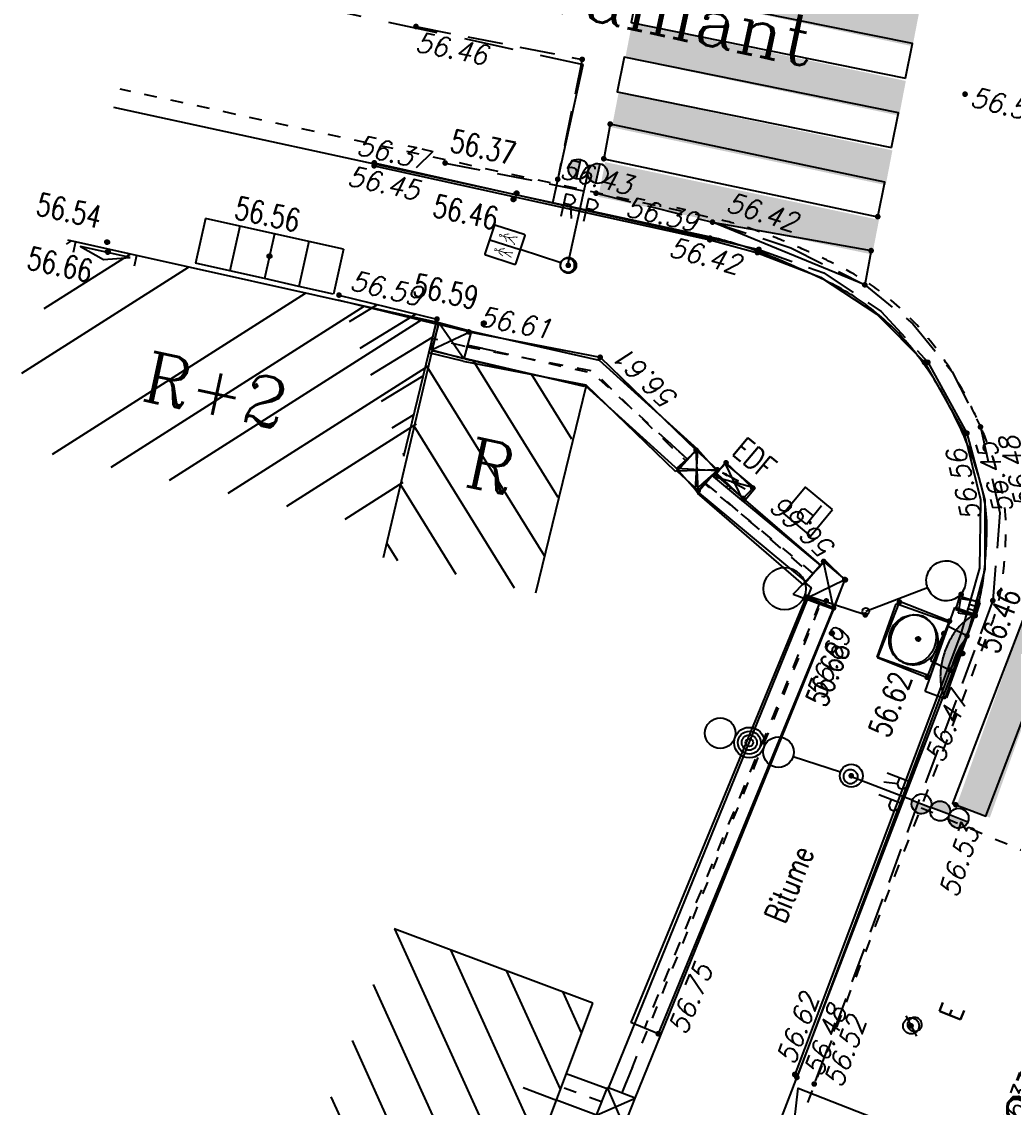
# Model space of a CAD drawing. Extents: x 661843 to 662062, y 6866352 to 6866909.
# Drawn here: x 661842.71 to 661856.74, y 6866361 to 6866376.35 of the extents above; entities that cross this region are included whole.
import ezdxf
from ezdxf.enums import TextEntityAlignment as Align

# ---------------------------------------------------------------- set-up
doc = ezdxf.new("R2010")
doc.units = 0
for name, pattern in [('CONTINU', [0]), ('DISCONTINU', [0.75, 0.5, -0.25]), ('GRILLE', [0.4, 0.2, -0.2]), ('JSI_MCT0', [1, 0.5, 0.5]), ('JSI_TCO', [1, 0.5, 0.5]), ('JSI_TCO2', [1, 0.5, 0.5]), ('JSI_TIC', [0.2, 0.08, 0.01, -0.1, 0.01]), ('JSI_TIM2', [0.6, 0.3, 0.05, -0.2, 0.05])]:
    doc.linetypes.add(name, pattern=pattern)
doc.layers.get('0').update_dxf_attribs({"linetype": 'CONTINUOUS'})
for name, color, linetype in [('ALTI', 140, 'CONTINUOUS'), ('BATI', 6, 'CONTINUOUS'), ('BORDURE', 7, 'CONTINU'), ('GENIE_CIVIL', 7, 'CONTINUOUS'), ('GEO_AEP_S', 4, 'CONTINUOUS'), ('GEO_ALTI-PIC', 7, 'CONTINUOUS'), ('GEO_ALTI-PIC_REGARDS', 5, 'CONTINUOUS'), ('GEO_ALTICOT', 7, 'CONTINUOUS'), ('GEO_BATI_DUR', 44, 'CONTINUOUS'), ('GEO_BATI_HACHURE', 44, 'CONTINUOUS'), ('GEO_BATI_S', 44, 'CONTINUOUS'), ('GEO_CHANGE_REVET', 252, 'DISCONTINU'), ('GEO_EDF_S', 1, 'CONTINUOUS'), ('GEO_EP_S', 5, 'CONTINUOUS'), ('GEO_FEUX', 7, 'CONTINUOUS'), ('GEO_LIGNE_CONT', 252, 'CONTINUOUS'), ('GEO_LIGNE_PARKING', 252, 'DISCONTINU'), ('GEO_MUR', 1, 'CONTINUOUS'), ('GEO_MUR_S', 7, 'CONTINUOUS'), ('GEO_PANNEAU', 7, 'CONTINUOUS'), ('GEO_REGARD', 7, 'CONTINUOUS'), ('GEO_TROTTOIR_BAS', 7, 'CONTINUOUS'), ('GEO_TROTTOIR_BATEAU', 7, 'DISCONTINU'), ('GEO_TROTTOIR_HAUT', 252, 'CONTINUOUS'), ('HACHURE', 7, 'CONTINUOUS'), ('LIMITE', 7, 'CONTINUOUS'), ('MARQUAGE', 7, 'CONTINUOUS'), ('MOB', 6, 'CONTINUOUS'), ('OBJASS', 22, 'CONTINUOUS'), ('OBJEAU', 4, 'CONTINUOUS'), ('OBJEDF', 240, 'CONTINUOUS'), ('OBJSLT', 200, 'CONTINUOUS'), ('OBJTELECOM', 3, 'CONTINUOUS'), ('SIGNAL', 6, 'CONTINUOUS'), ('TEXTE', 7, 'CONTINUOUS'), ('VOIRIE', 7, 'CONTINUOUS')]:
    doc.layers.add(name, color=color, linetype=linetype)
doc.styles.add('7-2', font='romanc.shx', dxfattribs={"height": 0.7})
doc.styles.add('ROMANS', font='romans.shx', dxfattribs={"width": 0.95, "oblique": 13.5, "height": 5})
doc.styles.get("Standard").update_dxf_attribs({"font": 'romans.shx'})
doc.linetypes.add('JSI_MUD', pattern='A,0.0001,[130,jsi_form.shx,S=0.5,R=0,X=0.875,Y=0],-0.75', length=0.7501)
doc.linetypes.add('JSI_MUG', pattern='A,0.0001,[130,jsi_form.shx,S=0.5,R=0,X=-0.125,Y=0],-0.75', length=0.7501)

# ---------------------------------------------------------------- blocks, each defined once
blk = doc.blocks.new('PTTOPO')
at = {"color": 0, "const_width": 0.04}
blk.add_lwpolyline([(0, 0.02, 1), (0, -0.02, 1)], format="xyb", close=True, dxfattribs=at)
at = {"color": 0}
blk.add_point((0, 0), dxfattribs=at)
at = {"layer": 'GEO_ALTICOT', "style": 'ROMANS', "oblique": 13.5, "width": 0.95}
blk.add_attdef('ALT', text='', height=0.28, dxfattribs=at).set_placement((0.1, -0.1), align=Align.TOP_LEFT)
blk = doc.blocks.new('P610')
blk.add_line((0, 0.149), (0, 0.956))
blk.add_lwpolyline([(0.28, 0.956), (-0.28, 0.956, -0.414214), (-0.3, 0.976), (-0.3, 1.536, -0.414214), (-0.28, 1.556), (0.28, 1.556, -0.414214), (0.3, 1.536), (0.3, 0.976, -0.414214)], format="xyb", close=True)
blk.add_lwpolyline([(0, 1.556), (0, 0.956)])
at = {"flags": 128}
for points, const_width in [([(-0.189, 1.292), (-0.214, 1.231)], 0.0154), ([(-0.098, 1.293), (-0.07, 1.234)], 0.0154), ([(0.194, 1.296), (0.22, 1.239)], 0.0149), ([(0.046, 1.098), (0.071, 1.083)], 0.0149), ([(0.188, 1.081), (0.212, 1.09)], 0.0149)]:
    blk.add_lwpolyline(points, dxfattribs=dict(at, const_width=const_width))
for points, const_width in [([(-0.143, 1.376), (-0.143, 1.231), (-0.19, 1.067)], 0.0154), ([(-0.143, 1.228), (-0.099, 1.063)], 0.0154), ([(0.142, 1.33), (0.117, 1.279), (0.06, 1.246)], 0.0149), ([(0.141, 1.375), (0.15, 1.238), (0.066, 1.079)], 0.0149), ([(0.15, 1.234), (0.213, 1.081)], 0.0149)]:
    blk.add_lwpolyline(points, dxfattribs=dict(const_width=const_width))
for points, const_width in [([(-0.144, 1.323, 0.434599), (-0.189, 1.292, 0.434599)], 0.0154), ([(-0.144, 1.323, -0.434599), (-0.098, 1.293, -0.434599)], 0.0154), ([(0.149, 1.324, -0.434599), (0.194, 1.296, -0.434599)], 0.0149)]:
    blk.add_lwpolyline(points, format="xyb", dxfattribs=dict(const_width=const_width))
for points, const_width in [([(-0.148, 1.414, 1), (-0.139, 1.377, 1)], 0.0154), ([(0.137, 1.411, 1), (0.145, 1.374, 1)], 0.0149)]:
    blk.add_lwpolyline(points, format="xyb", close=True, dxfattribs=dict(const_width=const_width))
blk.add_circle((0, 0), 0.149)
blk = doc.blocks.new('P361')
for p, q in [((0, 0.999), (0.999, 0)), ((0, 0), (0.999, 0.999))]:
    blk.add_line(p, q)
at = {"flags": 128}
blk.add_lwpolyline([(0.999, 0), (0.999, 0.999), (0, 0.999), (0, 0)], close=True, dxfattribs=at)
blk = doc.blocks.new('P337')
for p, q in [((0, 1), (1, 1)), ((0, 1), (0, 0)), ((1, 1), (1, 0)), ((0.133, 0.423), (0.532, 0.713)), ((0.532, 0.713), (0.41, 0.338)), ((0.41, 0.338), (0.885, 0.683)), ((0.885, 0.683), (0.743, 0.637)), ((0.885, 0.683), (0.797, 0.562)), ((0, 0), (1, 0))]:
    blk.add_line(p, q)
at = {"flags": 128}
for points in [[(0.45, 1), (0.45, 1.28)], [(0.55, 1), (0.55, 1.28)]]:
    blk.add_lwpolyline(points, dxfattribs=at)
blk = doc.blocks.new('P701', base_point=(67.75, 7.5))
blk.add_line((67.75, 7.5), (67.75, 8.699))
blk.add_circle((67.75, 9.1), 0.399)
blk = doc.blocks.new('P600', base_point=(67.75, 12))
blk.add_line((67.75, 12.216), (67.75, 13.155))
for centre, radius in [((67.75, 14.6), 0.288), ((67.75, 14.022222), 0.288), ((67.75, 14.022222), 0.216), ((67.75, 14.022222), 0.144), ((67.75, 14.022222), 0.072), ((67.75, 13.444444), 0.288), ((67.75, 12), 0.216)]:
    blk.add_circle(centre, radius)
blk = doc.blocks.new('P358', base_point=(55.25, 42))
for p, q in [((56.249, 42.999), (55.25, 42.999)), ((55.25, 42.999), (55.25, 42)), ((56.249, 42), (56.249, 42.999)), ((55.25, 42), (56.249, 42))]:
    blk.add_line(p, q)
blk.add_arc((55.75, 41), 1.077, 68.2, 111.81)
blk = doc.blocks.new('P349')
at = {"flags": 128}
blk.add_lwpolyline([(0.999, 0), (0.999, 0.999), (0, 0.999), (0, 0)], close=True, dxfattribs=at)
blk.add_circle((0.5, 0.5), 0.416)
blk = doc.blocks.new('P391', base_point=(55.25, 4.5))
for p, q in [((56.249, 5.499), (55.25, 5.499)), ((55.25, 5.499), (55.25, 4.5)), ((56.249, 4.5), (56.249, 5.499)), ((55.25, 4.5), (56.249, 4.5))]:
    blk.add_line(p, q)
blk = doc.blocks.new('P091', base_point=(30.25, 66))
blk.add_line((30.326, 66.076), (30.172, 65.922))
blk.add_circle((30.25, 66), 0.076)
blk = doc.blocks.new('$B_200')
at = {"color": 0, "linetype": 'BYBLOCK', "flags": 128}
for points in [[(0, -0.5, -0.414214), (-0.5, 0, -0.414214), (0, 0.5)], [(0, -0.5, 0.414214), (0.5, 0, 0.414214), (0, 0.5)]]:
    blk.add_lwpolyline(points, format="xyb", dxfattribs=at)
blk = doc.blocks.new('$B_100')
at = {"color": 0, "linetype": 'BYBLOCK', "flags": 128}
for points in [[(0, 0.625, -0.4142136), (-0.1875, 0.8125, -0.4142136), (0, 1)], [(0, 0.625, 0.4142136), (0.1875, 0.8125, 0.4142136), (0, 1)]]:
    blk.add_lwpolyline(points, format="xyb", dxfattribs=at)
blk.add_lwpolyline([(0, 0.625), (0, 0)], dxfattribs=at)
blk = doc.blocks.new('$B_001')
at = {"color": 0, "linetype": 'BYBLOCK', "flags": 128}
for points in [[(0, 0), (0, 1)], [(0, 1), (1, 1)], [(1, 0), (1, 1)], [(0, 0), (1, 0)]]:
    blk.add_lwpolyline(points, dxfattribs=at)
blk = doc.blocks.new('$B_123')
at = {"linetype": 'CONTINUOUS'}
for points in [[(0, 1), (0, 1.188, -0.414214), (0.094, 1.094, -0.414214)], [(0, 0.812, -0.414214), (-0.094, 0.906, -0.414214), (0, 1)], [(0, 0.625), (0, 0.812, -0.414214), (0.094, 0.719, -0.414214)]]:
    blk.add_hatch(color=0, dxfattribs=at).paths.add_polyline_path(points)
at = {"color": 0, "linetype": 'BYBLOCK', "flags": 128}
for points in [[(0, 1, -0.414214), (-0.094, 1.094, -0.414214), (0, 1.188)], [(0, 1, -0.414214), (0.094, 0.906, -0.414214), (0, 0.812)], [(0, 0.625, -0.414214), (-0.094, 0.719, -0.414214), (0, 0.812)]]:
    blk.add_lwpolyline(points, format="xyb", dxfattribs=at)
for points in [[(0, 1), (0, 1.188, -0.414214), (0.094, 1.094, -0.414214)], [(0, 0.812, -0.414214), (-0.094, 0.906, -0.414214), (0, 1)], [(0, 0.625), (0, 0.812, -0.414214), (0.094, 0.719, -0.414214)]]:
    blk.add_lwpolyline(points, format="xyb", close=True, dxfattribs=at)
for points in [[(0, 0.625), (0, 0)], [(-0.156, 0.312), (-0.156, 0.531), (-0.094, 0.531), (-0.062, 0.5), (-0.062, 0.469), (-0.094, 0.438), (-0.156, 0.438)], [(0.062, 0.312), (0.062, 0.531), (0.125, 0.531), (0.156, 0.5), (0.156, 0.469), (0.125, 0.438), (0.062, 0.438)], [(-0.094, 0.438), (-0.062, 0.312)]]:
    blk.add_lwpolyline(points, dxfattribs=at)
blk = doc.blocks.new('$B_124')
at = {"linetype": 'CONTINUOUS'}
for points in [[(-0.094, 0.812, -0.414214), (-0.187, 0.906, -0.414214), (-0.094, 1)], [(0.094, 0.812, -0.414214), (0, 0.906, -0.414214), (0.094, 1)]]:
    blk.add_hatch(color=0, dxfattribs=at).paths.add_polyline_path(points)
at = {"color": 0, "linetype": 'BYBLOCK', "flags": 128}
for points in [[(-0.094, 0.812, -0.414214), (-0.187, 0.906, -0.414214), (-0.094, 1)], [(0.094, 0.812, -0.414214), (0, 0.906, -0.414214), (0.094, 1)]]:
    blk.add_lwpolyline(points, format="xyb", close=True, dxfattribs=at)
for points in [[(-0.094, 1, -0.414214), (0, 0.906, -0.414214), (-0.094, 0.812)], [(0.094, 1, -0.414214), (0.188, 0.906, -0.414214), (0.094, 0.812)]]:
    blk.add_lwpolyline(points, format="xyb", dxfattribs=at)
for points in [[(0, 0.938), (0, 0)], [(-0.156, 0.438), (-0.156, 0.656), (-0.094, 0.656), (-0.062, 0.625), (-0.062, 0.594), (-0.094, 0.562), (-0.156, 0.562)], [(0.062, 0.438), (0.062, 0.656), (0.125, 0.656), (0.156, 0.625), (0.156, 0.594), (0.125, 0.562), (0.062, 0.562)], [(-0.094, 0.562), (-0.062, 0.438)]]:
    blk.add_lwpolyline(points, dxfattribs=at)
blk = doc.blocks.new('$B_030')
at = {"color": 0, "linetype": 'BYBLOCK', "flags": 128}
for points in [[(0, 0), (0, 1)], [(0, 1), (1, 1)], [(0, 1), (1, 0)], [(0, 0), (1, 1)], [(1, 0), (1, 1)], [(0, 0), (1, 0)]]:
    blk.add_lwpolyline(points, dxfattribs=at)
blk = doc.blocks.new('$B_021')
at = {"color": 0, "linetype": 'BYBLOCK', "flags": 128}
for points in [[(0, 0), (0, 1)], [(0, 1), (1, 1)], [(1, 0), (1, 1)], [(0, 0), (1, 0)], [(0.344, 0), (0.344, 0.5)], [(0.656, 0), (0.656, 0.5)]]:
    blk.add_lwpolyline(points, dxfattribs=at)
blk = doc.blocks.new('$B_022')
at = {"linetype": 'CONTINUOUS'}
blk.add_hatch(color=0, dxfattribs=at).paths.add_polyline_path([(0, 0, -0.003152), (0.012, 0.046, -0.003339), (0.024, 0.091, -0.003542), (0.036, 0.134, -0.003763), (0.049, 0.176, -0.004003), (0.062, 0.216, -0.004264), (0.075, 0.255, -0.004549), (0.088, 0.292, -0.00486), (0.102, 0.328, -0.005201), (0.115, 0.363, -0.005573), (0.129, 0.396, -0.005981), (0.144, 0.427, -0.006428), (0.158, 0.457, -0.006917), (0.173, 0.486, -0.007452), (0.188, 0.513, -0.008037), (0.203, 0.538, -0.008675), (0.219, 0.562, -0.009368), (0.234, 0.585, -0.010119), (0.25, 0.606, -0.010926), (0.267, 0.626, -0.011786), (0.283, 0.645, -0.012694), (0.3, 0.661, -0.013638), (0.317, 0.677, -0.0146), (0.334, 0.691, -0.015558), (0.352, 0.703, -0.016481), (0.369, 0.714, -0.017333), (0.387, 0.724, -0.018074), (0.405, 0.732, -0.018665), (0.424, 0.738, -0.038382), (0.461, 0.747, -0.038235), (0.5, 0.75, -0.038235), (0.539, 0.747, -0.038382), (0.576, 0.738, -0.018665), (0.595, 0.732, -0.018074), (0.613, 0.724, -0.017333), (0.631, 0.714, -0.016481), (0.648, 0.703, -0.015558), (0.666, 0.691, -0.0146), (0.683, 0.677, -0.013638), (0.7, 0.661, -0.012694), (0.717, 0.645, -0.011786), (0.733, 0.626, -0.010926), (0.75, 0.606, -0.010119), (0.766, 0.585, -0.009368), (0.781, 0.562, -0.008675), (0.797, 0.538, -0.008037), (0.812, 0.513, -0.007452), (0.827, 0.486, -0.006917), (0.842, 0.457, -0.006428), (0.856, 0.427, -0.005981), (0.871, 0.396, -0.005573), (0.885, 0.363, -0.005201), (0.898, 0.328, -0.00486), (0.912, 0.292, -0.004549), (0.925, 0.255, -0.004264), (0.938, 0.216, -0.004003), (0.951, 0.176, -0.003763), (0.964, 0.134, -0.003542), (0.976, 0.091, -0.003339), (0.988, 0.046, -0.003152), (1, 0)])
at = {"color": 0, "linetype": 'BYBLOCK', "flags": 128}
for points in [[(0, 0), (0, 1)], [(0, 1), (1, 1)], [(1, 0), (1, 1)]]:
    blk.add_lwpolyline(points, dxfattribs=at)
blk.add_lwpolyline([(0, 0, -0.03104), (0.102, 0.328, -0.02309), (0.158, 0.457, -0.030952), (0.219, 0.562, -0.042061), (0.283, 0.645, -0.056471), (0.352, 0.703, -0.151134), (0.5, 0.75, -0.151134), (0.648, 0.703, -0.056471), (0.717, 0.645, -0.042061), (0.781, 0.562, -0.030952), (0.842, 0.457, -0.02309), (0.898, 0.328, -0.03104), (1, 0)], format="xyb", close=True, dxfattribs=at)
blk = doc.blocks.new('$B_020')
at = {"color": 0, "linetype": 'BYBLOCK', "flags": 128}
for points in [[(0, 0), (0, 1)], [(0, 1), (1, 1)], [(1, 0), (1, 1)], [(0, 0), (1, 0)]]:
    blk.add_lwpolyline(points, dxfattribs=at)
for points in [[(0.5, 0.0625, -0.4142136), (0.0625, 0.5, -0.4142136), (0.5, 0.9375)], [(0.5, 0.0625, 0.4142136), (0.9375, 0.5, 0.4142136), (0.5, 0.9375)]]:
    blk.add_lwpolyline(points, format="xyb", dxfattribs=at)
blk = doc.blocks.new('$B_230')
blk.add_lwpolyline([(-0.498, -0.488), (0.498, -0.488), (0.498, 0.488), (-0.498, 0.488)], close=True)
at = {"color": 0, "linetype": 'BYBLOCK', "flags": 128}
for points in [[(-0.193, 0.309), (0.119, 0.315), (0.184, 0.222), (0.186, 0.066), (0.125, 0.002), (-0.187, -0.003)], [(-0.193, 0.309), (-0.181, -0.378)]]:
    blk.add_lwpolyline(points, dxfattribs=at)
blk = doc.blocks.new('$B_027')
at = {"color": 0, "linetype": 'BYBLOCK', "flags": 128}
for points in [[(-0.5, -0.5), (0.5, -0.5), (0.5, -0.188)], [(-0.5, -0.5), (-0.5, -0.188)]]:
    blk.add_lwpolyline(points, dxfattribs=at)
blk.add_lwpolyline([(-0.406, -0.406), (0.406, -0.406), (0, -0.188)], close=True, dxfattribs=at)
blk = doc.blocks.new('$B_170')
at = {"color": 0, "linetype": 'BYBLOCK', "flags": 128}
for points in [[(-0.5, 0), (-0.5, 1)], [(0.5, 0), (0.5, 1)]]:
    blk.add_lwpolyline(points, dxfattribs=at)
blk = doc.blocks.new('$B_210')
at = {"linetype": 'CONTINUOUS'}
blk.add_hatch(color=0, dxfattribs=at).paths.add_polyline_path([(0, -0.5, -1), (0, 0.5, -1)])
at = {"color": 0, "linetype": 'BYBLOCK', "flags": 128}
blk.add_lwpolyline([(0, -0.5, -1), (0, 0.5, -1)], format="xyb", close=True, dxfattribs=at)
blk = doc.blocks.new('$B_040')
at = {"color": 0, "linetype": 'BYBLOCK', "flags": 128}
for points in [[(-0.5, -0.5), (0.5, 0.5), (0.5, -0.5)], [(-0.5, -0.5), (-0.5, 0.5), (0.5, -0.5)], [(-0.5, -0.5), (-0.4375, -0.5)], [(-0.375, -0.5), (-0.3125, -0.5)], [(-0.25, -0.5), (-0.1875, -0.5)], [(-0.125, -0.5), (-0.0625, -0.5)], [(0, -0.5), (0.0625, -0.5)], [(0.125, -0.5), (0.1875, -0.5)], [(0.25, -0.5), (0.3125, -0.5)], [(0.375, -0.5), (0.4375, -0.5)]]:
    blk.add_lwpolyline(points, dxfattribs=at)
blk = doc.blocks.new('*X85')
at = {"layer": 'HACHURE', "linetype": 'CONTINUOUS', "ltscale": 2}
for p, q in [((661843.339, 6866373.207, 57.333), (661843.412, 6866373.253, 57.333)), ((661843.023, 6866372.295, 57.333), (661844.24, 6866373.068, 57.333)), ((661842.706, 6866371.383, 57.333), (661845.068, 6866372.884, 57.333)), ((661843.144, 6866370.239, 57.333), (661846.724, 6866372.515, 57.333)), ((661843.972, 6866370.054, 57.333), (661847.553, 6866372.33, 57.333)), ((661844.8, 6866369.87, 57.333), (661848.381, 6866372.146, 57.333)), ((661845.628, 6866369.685, 57.333), (661848.477, 6866371.496, 57.333)), ((661846.457, 6866369.501, 57.333), (661848.293, 6866370.668, 57.333)), ((661847.285, 6866369.316, 57.333), (661848.108, 6866369.84, 57.333))]:
    blk.add_line(p, q, dxfattribs=at)

msp = doc.modelspace()

# ---------------------------------------------------------------- hatches: boundary and pattern name
at = {"layer": 'GEO_BATI_HACHURE'}
h = msp.add_hatch(dxfattribs=at)
h.set_pattern_fill('_U', color=256, scale=0.4, angle=31.2976, style=0, pattern_type=0)
h.set_pattern_definition([(31.2976034, (0, 0), (-0.207793348257, 0.341792224049), [])])
h.paths.add_polyline_path([(661847.197, 6866372.487), (661848.584, 6866372.148), (661848.11, 6866370.205)])
at = {"layer": 'HACHURE', "linetype": 'CONTINUOUS', "ltscale": 2}
h = msp.add_hatch(dxfattribs=at)
h.set_pattern_fill('_USER', color=256, scale=0.6, angle=121.8373, style=0, pattern_type=0)
h.set_pattern_definition([(121.83728, (661958.265, 6866695.073), (-0.5097298, -0.3165052), [])])
h.paths.add_polyline_path([(661850.667, 6866371.194), (661849.984, 6866368.273), (661847.827, 6866368.777), (661848.51, 6866371.698)])
h = msp.add_hatch(dxfattribs=at)
h.set_pattern_fill('_USER', color=256, scale=0.6, angle=114.4458, style=0, pattern_type=0)
h.set_pattern_definition([(114.44576, (661958.265, 6866695.073), (-0.5462121, -0.2482989), [])])
h.paths.add_polyline_path([(661848.931, 6866357.515), (661846.122, 6866358.569), (661847.98, 6866363.524), (661850.789, 6866362.47)])
at = {"layer": 'MARQUAGE', "linetype": 'CONTINUOUS', "ltscale": 2}
for points in [[(661851.44, 6866376.823), (661851.535, 6866377.314), (661855.411, 6866376.498), (661855.316, 6866376.007)], [(661851.25, 6866375.841), (661851.345, 6866376.332), (661855.221, 6866375.516), (661855.126, 6866375.025)], [(661851.06, 6866374.859), (661851.155, 6866375.35), (661855.031, 6866374.534), (661854.936, 6866374.043)], [(661850.869, 6866373.877), (661850.965, 6866374.368), (661854.841, 6866373.552), (661854.746, 6866373.061)], [(661857.029, 6866368.304), (661857.492, 6866368.115), (661856.41, 6866365.096), (661855.946, 6866365.285)]]:
    msp.add_hatch(color=256, dxfattribs=at).paths.add_polyline_path(points)

# ---------------------------------------------------------------- linework, layer by layer
at = {"layer": 'BATI', "linetype": 'JSI_TCO2', "ltscale": 2, "elevation": 57.333, "flags": 128}
for points in [[(661848.611, 6866372.094), (661843.359, 6866373.265)], [(661847.827, 6866368.777), (661848.611, 6866372.094)], [(661850.667, 6866371.194), (661848.51, 6866371.698)], [(661849.984, 6866368.273), (661850.696, 6866371.194)], [(661850.789, 6866362.47), (661847.98, 6866363.524)], [(661848.931, 6866357.515), (661850.789, 6866362.47)]]:
    msp.add_lwpolyline(points, dxfattribs=at)
at = {"layer": 'BORDURE', "linetype": 'JSI_TCO', "ltscale": 2, "elevation": 57.333, "flags": 128}
msp.add_lwpolyline([(661851.398, 6866355.487), (661856.199, 6866367.968, 0.032651), (661856.264, 6866368.182, 0.022546), (661856.314, 6866368.447, 0.016265), (661856.349, 6866368.763, 0.012192), (661856.368, 6866369.129, 0.047307), (661856.338, 6866369.551, 0.027804), (661856.263, 6866369.888, 0.022901), (661856.144, 6866370.248, 0.018895), (661855.98, 6866370.632, 0.01569), (661855.772, 6866371.041, 0.044472), (661855.331, 6866371.703, 0.050637), (661854.807, 6866372.233, 0.058904), (661854.133, 6866372.667, 0.009471), (661853.647, 6866372.892, 0.01213), (661853.21, 6866373.073, 0.015998), (661852.822, 6866373.209, 0.021848), (661852.481, 6866373.301), (661844.011, 6866375.142)], format="xyb", dxfattribs=at)
at = {"layer": 'GENIE_CIVIL', "linetype": 'JSI_TCO', "ltscale": 2, "elevation": 57.333, "flags": 128}
msp.add_lwpolyline([(661853.624, 6866368.258), (661854.202, 6866368.042), (661854.358, 6866368.46), (661854.082, 6866368.728)], close=True, dxfattribs=at)
at = {"layer": 'GEO_BATI_DUR'}
for p, q in [((661847.197, 6866372.487, 56.59), (661848.584, 6866372.148, 56.615)), ((661847.18, 6866372.418, 56.59), (661848.567, 6866372.08, 56.59)), ((661848.584, 6866372.148, 56.59), (661848.11, 6866370.205, 56.59))]:
    msp.add_line(p, q, dxfattribs=at)
at = {"layer": 'GEO_BATI_S', "flags": 128}
for points, elevation in [([(661853.797, 6866368.416), (661854.057, 6866368.72)], 56.657), ([(661853.825, 6866368.205), (661854.355, 6866368.465)], 56.657), ([(661853.797, 6866368.416), (661853.879, 6866368.345), (661853.825, 6866368.205)], 56.657), ([(661854.198, 6866368.061), (661853.825, 6866368.205)], 56.693)]:
    msp.add_lwpolyline(points, dxfattribs=dict(at, elevation=elevation))
at = {"layer": 'GEO_BATI_S'}
for points in [[(661854.198, 6866368.061, 56.693), (661854.057, 6866368.72, 56.657)], [(661854.057, 6866368.72, 56.657), (661854.355, 6866368.465, 56.675), (661854.198, 6866368.061, 56.693)]]:
    msp.add_polyline3d(points, dxfattribs=at)
at = {"layer": 'GEO_CHANGE_REVET'}
for points in [[(661848.699, 6866374.355, 56.406), (661850.837, 6866373.928, 56.426)], [(661850.837, 6866373.928, 56.426), (661852.484, 6866373.519, 56.419), (661853.595, 6866373.155, 56.43), (661854.64, 6866372.632, 56.441)], [(661854.64, 6866372.632, 56.441), (661855.322, 6866372.081, 56.456), (661855.875, 6866371.401, 56.47), (661856.277, 6866370.622, 56.484), (661856.551, 6866369.407, 56.496), (661856.452, 6866368.166, 56.508), (661853.924, 6866361.328, 56.517)]]:
    msp.add_polyline3d(points, dxfattribs=at)
at = {"layer": 'GEO_LIGNE_CONT'}
for points in [[(661855.218, 6866375.557), (661855.317, 6866376.047), (661851.432, 6866376.831), (661851.333, 6866376.341)], [(661855.02, 6866374.576), (661855.119, 6866375.066), (661851.234, 6866375.851), (661851.135, 6866375.361)], [(661857.489, 6866368.097), (661857.021, 6866368.276), (661855.883, 6866365.294), (661856.351, 6866365.115)]]:
    msp.add_lwpolyline(points, close=True, dxfattribs=at)
msp.add_polyline3d([(661854.823, 6866373.596, 56.489), (661854.922, 6866374.086, 56.486), (661851.036, 6866374.906, 56.464), (661850.945, 6866374.416, 56.448)], close=True, dxfattribs=at)
msp.add_polyline3d([(661852.484, 6866373.519, 56.419), (661854.729, 6866373.116, 56.469), (661854.64, 6866372.632, 56.441), (661852.484, 6866373.519, 56.419)], dxfattribs=at)
at = {"layer": 'GEO_LIGNE_PARKING'}
msp.add_polyline3d([(661848.287, 6866376.286, 56.462), (661850.64, 6866375.821, 56.486), (661850.293, 6866374.125, 56.427)], dxfattribs=at)
at = {"layer": 'GEO_MUR'}
for p, q in [((661848.567, 6866372.08, 56.61), (661848.468, 6866371.671, 56.61)), ((661852.252, 6866370.293, 56.61), (661851.96, 6866369.991, 56.61)), ((661852.507, 6866369.963, 56.653), (661852.266, 6866369.683, 56.653)), ((661854.011, 6866368.667, 56.653), (661853.769, 6866368.387, 56.653)), ((661854.198, 6866368.061, 56.693), (661853.809, 6866368.221, 56.693)), ((661851.716, 6866362.039, 56.693), (661851.327, 6866362.199, 56.693))]:
    msp.add_line(p, q, dxfattribs=at)
at = {"layer": 'GEO_MUR', "flags": 128}
for points, elevation in [([(661849.033, 6866371.966), (661848.567, 6866372.08)], 56.61), ([(661848.954, 6866371.554), (661848.468, 6866371.671)], 56.61), ([(661848.954, 6866371.554), (661850.691, 6866371.218), (661851.96, 6866369.991)], 56.61), ([(661852.507, 6866369.963), (661854.011, 6866368.667)], 56.653), ([(661852.266, 6866369.683), (661853.769, 6866368.387)], 56.653), ([(661853.809, 6866368.221), (661851.327, 6866362.199)], 56.693)]:
    msp.add_lwpolyline(points, dxfattribs=dict(at, elevation=elevation))
at = {"layer": 'GEO_MUR'}
for points in [[(661849.033, 6866371.966, 56.61), (661850.894, 6866371.607, 56.612), (661852.252, 6866370.293, 56.644)], [(661854.198, 6866368.061, 56.693), (661851.716, 6866362.039, 56.746)]]:
    msp.add_polyline3d(points, dxfattribs=at)
at = {"layer": 'GEO_MUR_S', "linetype": 'GRILLE', "flags": 128}
for points, elevation in [([(661848.983, 6866371.762), (661848.517, 6866371.875)], 56.61), ([(661848.993, 6866371.76), (661850.793, 6866371.412), (661852.106, 6866370.142)], 56.61), ([(661852.387, 6866369.823), (661853.89, 6866368.527)], 56.653), ([(661854.004, 6866368.141), (661851.521, 6866362.119)], 56.693)]:
    msp.add_lwpolyline(points, dxfattribs=dict(at, elevation=elevation))
at = {"layer": 'GEO_TROTTOIR_BAS'}
for points in [[(661847.696, 6866374.358, 56.369), (661852.448, 6866373.292, 56.392), (661853.14, 6866373.133, 56.383)], [(661855.533, 6866371.536, 56.421), (661856.086, 6866370.533, 56.445), (661856.337, 6866369.588, 56.455), (661856.337, 6866368.611, 56.464), (661856.087, 6866367.666, 56.474), (661855.848, 6866367.182, 56.465), (661853.679, 6866361.421, 56.481)]]:
    msp.add_polyline3d(points, dxfattribs=at)
at = {"layer": 'GEO_TROTTOIR_BATEAU'}
msp.add_polyline3d([(661853.14, 6866373.133, 56.383), (661854.06, 6866372.8, 56.396), (661854.873, 6866372.257, 56.409), (661855.533, 6866371.536, 56.421)], dxfattribs=at)
at = {"layer": 'GEO_TROTTOIR_HAUT'}
msp.add_polyline3d([(661847.695, 6866374.315, 56.452), (661852.445, 6866373.269, 56.469), (661853.12, 6866373.087, 56.419), (661854.012, 6866372.742, 56.424), (661854.812, 6866372.217, 56.429), (661855.484, 6866371.536, 56.434), (661856.048, 6866370.537, 56.561), (661856.28, 6866369.596, 56.568), (661856.263, 6866368.626, 56.574), (661855.999, 6866367.694, 56.58), (661853.648, 6866361.462, 56.624)], dxfattribs=at)
at = {"layer": 'LIMITE', "linetype": 'JSI_MUG', "ltscale": 0.4}
msp.add_line((661851.204, 6866361.202, 114.063), (661851.356, 6866361.572, 114.06), dxfattribs=at)
at = {"layer": 'LIMITE', "linetype": 'JSI_TCO', "ltscale": 2, "elevation": 57.333, "flags": 128}
for points in [[(661852.276, 6866370.305), (661850.886, 6866371.562), (661849.07, 6866371.971)], [(661852.007, 6866370.008), (661850.696, 6866371.194), (661848.982, 6866371.581)], [(661854.016, 6866368.661), (661852.476, 6866369.938)], [(661853.802, 6866368.441), (661852.244, 6866369.73)], [(661851.019, 6866361.278), (661853.827, 6866368.183)], [(661851.389, 6866361.126), (661854.202, 6866368.042)]]:
    msp.add_lwpolyline(points, dxfattribs=at)
at = {"layer": 'LIMITE', "linetype": 'JSI_TIC', "ltscale": 2, "elevation": 57.333, "flags": 128}
for points in [[(661852.142, 6866370.156), (661850.791, 6866371.378), (661849.025, 6866371.776)], [(661853.909, 6866368.551), (661852.351, 6866369.84)], [(661851.204, 6866361.202), (661854.014, 6866368.112)], [(661850.912, 6866361.074), (661850.343, 6866361.284)]]:
    msp.add_lwpolyline(points, dxfattribs=at)
at = {"layer": 'LIMITE', "linetype": 'JSI_MUD', "ltscale": 0.4, "elevation": 57.333, "flags": 128}
msp.add_lwpolyline([(661849.416, 6866371.688), (661849.025, 6866371.776)], dxfattribs=at)
at = {"layer": 'LIMITE', "linetype": 'JSI_MUG', "ltscale": 0.4, "elevation": 57.333, "flags": 128}
msp.add_lwpolyline([(661852.142, 6866370.156), (661851.845, 6866370.425)], dxfattribs=at)
at = {"layer": 'LIMITE', "elevation": 57.333, "flags": 128}
for points in [[(661852.244, 6866369.73), (661852.547, 6866370.002)], [(661853.624, 6866368.258), (661854.082, 6866368.728)], [(661850.981, 6866361.262), (661850.413, 6866361.472)], [(661850.842, 6866360.887), (661850.274, 6866361.097)]]:
    msp.add_lwpolyline(points, dxfattribs=at)
at = {"layer": 'MARQUAGE', "linetype": 'JSI_TIM2', "ltscale": 2, "elevation": 57.333, "flags": 128}
msp.add_lwpolyline([(661844.672, 6866377.048), (661850.652, 6866375.75), (661850.652, 6866375.75)], dxfattribs=at)
at = {"layer": 'MARQUAGE', "linetype": 'JSI_MCT0', "elevation": 57.333, "flags": 128}
msp.add_lwpolyline([(661850.222, 6866373.793), (661850.652, 6866375.75)], dxfattribs=at)
at = {"layer": 'VOIRIE', "linetype": 'JSI_TIC', "ltscale": 2, "elevation": 57.333, "flags": 128}
msp.add_lwpolyline([(661851.651, 6866355.393), (661856.451, 6866367.871, 0.032281), (661856.526, 6866368.114, 0.023209), (661856.581, 6866368.408, 0.016156), (661856.618, 6866368.739, 0.012264), (661856.638, 6866369.121, 0.047522), (661856.605, 6866369.594, 0.027397), (661856.525, 6866369.953, 0.022847), (661856.399, 6866370.336, 0.019047), (661856.227, 6866370.742, 0.01595), (661856.008, 6866371.171, 0.044646), (661855.538, 6866371.875, 0.050429), (661854.979, 6866372.442, 0.058895), (661854.251, 6866372.909, 0.009628), (661853.751, 6866373.142, 0.01224), (661853.299, 6866373.328, 0.015989), (661852.895, 6866373.469, 0.021557), (661852.539, 6866373.565), (661844.1, 6866375.399)], format="xyb", dxfattribs=at)
msp.add_lwpolyline([(661855.437, 6866365.236), (661860.462, 6866363.116)], dxfattribs=at)

# ---------------------------------------------------------------- block references
at = {"layer": 'ALTI', "linetype": 'CONTINUOUS'}
for p, xscale, yscale, rotation in [((661849.667, 6866373.842, 57.333), 0.0600000000540161, 0.0600000000540161, 167.737585873483), ((661849.711, 6866373.927, 57.333), 0.0600000000540161, 0.0600000000540161, 167.737585873483), ((661843.915, 6866373.235, 57.333), 0.0600000000694727, 0.0600000000694727, 167.4383237509562), ((661843.925, 6866373.096, 57.333), 0.0600000000694727, 0.0600000000694727, 167.4383237509562), ((661846.213, 6866373.037, 57.333), 0.0600000000540161, 0.0600000000540161, 167.737585873483), ((661849.247, 6866372.089, 57.333), 0.0599999999241211, 0.0599999999241211, 167.2901337788092), ((661854.175, 6866367.704, 57.333), 0.0600000004126334, 0.0600000004126334, 67.68824989837435), ((661855.394, 6866367.623, 57.333), 0.0599999998357342, 0.0599999998357342, 68.95824144156809), ((661856.021, 6866367.417, 57.333), 0.0599999998357342, 0.0599999998357342, 68.95824144156809)]:
    msp.add_blockref('$B_210', p, dxfattribs=dict(at, xscale=xscale, yscale=yscale, rotation=rotation))
at = {"layer": 'BATI', "linetype": 'CONTINUOUS', "xscale": 2.523800000141474, "yscale": 0.5000000000742785, "rotation": 69.44411732503696}
msp.add_blockref('$B_170', (661849.831, 6866359.915, 57.333), dxfattribs=at)
at = {"layer": 'GEO_AEP_S', "xscale": 0.2005851687960213, "yscale": 0.2452506348490715, "rotation": 80.79125962744601}
msp.add_blockref('P391', (661856.204, 6866367.955, 56.478), dxfattribs=at)
at = {"layer": 'GEO_AEP_S', "xscale": 1.500000000167626, "yscale": 1.500000000167626, "zscale": 1.500000000167626, "rotation": 72.00000000322989}
msp.add_blockref('P091', (661855.295, 6866362.15, 56.582), dxfattribs=at)
at = {"layer": 'GEO_ALTI-PIC'}
ref = msp.add_blockref('PTTOPO', (661848.287, 6866376.286, 56.462), dxfattribs=at)
ref.add_attrib('ALT', '56.46', dxfattribs={"layer": 'GEO_ALTICOT', "height": 0.28, "rotation": 348.8325, "style": 'ROMANS', "oblique": 13.5, "width": 0.95}).set_placement((661848.318, 6866376.211, 56.462), align=Align.TOP_LEFT)
for p in [(661850.64, 6866375.821, 56.486), (661851.036, 6866374.906, 56.464), (661850.945, 6866374.416, 56.448), (661848.699, 6866374.355, 56.406), (661850.293, 6866374.125, 56.427), (661854.823, 6866373.596, 56.489), (661852.445, 6866373.269, 56.469), (661853.14, 6866373.133, 56.383), (661854.729, 6866373.116, 56.469), (661850.443, 6866372.908, 56.538), (661854.64, 6866372.632, 56.441), (661848.584, 6866372.148, 56.615), (661855.484, 6866371.536, 56.434), (661855.533, 6866371.536, 56.421), (661852.252, 6866370.293, 56.644), (661852.676, 6866370.115, 56.645), (661852.553, 6866370.016, 56.653), (661852.282, 6866369.722, 56.653), (661853.055, 6866369.757, 56.656), (661852.918, 6866369.611, 56.656), (661854.355, 6866368.465, 56.675), (661854.365, 6866368.459, 56.673), (661856.003, 6866368.252, 56.573), (661853.829, 6866368.215, 56.693), (661854.095, 6866368.161, 56.675), (661856.236, 6866368.153, 56.47), (661856.452, 6866368.166, 56.508), (661854.647, 6866367.963, 56.679), (661856.204, 6866367.955, 56.478), (661855.758, 6866367.699, 56.616), (661856.087, 6866367.666, 56.474), (661854.448, 6866365.688, 56.679), (661855.295, 6866362.15, 56.582)]:
    msp.add_blockref('PTTOPO', p, dxfattribs=at)
ref = msp.add_blockref('PTTOPO', (661856.059, 6866375.329, 56.53), dxfattribs=at)
ref.add_attrib('ALT', '56.53', dxfattribs={"layer": 'GEO_ALTICOT', "height": 0.28, "rotation": 345.6721, "style": 'ROMANS', "oblique": 13.5, "width": 0.95}).set_placement((661856.185, 6866375.436, 56.53), align=Align.TOP_LEFT)
ref = msp.add_blockref('PTTOPO', (661847.696, 6866374.358, 56.369), dxfattribs=at)
ref.add_attrib('ALT', '56.37', dxfattribs={"layer": 'GEO_ALTICOT', "height": 0.28, "rotation": 347.3555, "style": 'ROMANS', "oblique": 13.5, "width": 0.95}).set_placement((661847.494, 6866374.752, 56.369), align=Align.TOP_LEFT)
ref = msp.add_blockref('PTTOPO', (661847.695, 6866374.315, 56.452), dxfattribs=at)
ref.add_attrib('ALT', '56.45', dxfattribs={"layer": 'GEO_ALTICOT', "height": 0.28, "rotation": 347.5769, "style": 'ROMANS', "oblique": 13.5, "width": 0.95}).set_placement((661847.361, 6866374.318, 56.452), align=Align.TOP_LEFT)
ref = msp.add_blockref('PTTOPO', (661850.837, 6866373.928, 56.426), dxfattribs=at)
ref.add_attrib('ALT', '56.43', dxfattribs={"layer": 'GEO_ALTICOT', "height": 0.28, "rotation": 346.0391, "style": 'ROMANS', "oblique": 13.5, "width": 0.95}).set_placement((661850.378, 6866374.419, 56.426), align=Align.TOP_LEFT)
ref = msp.add_blockref('PTTOPO', (661852.448, 6866373.292, 56.392), dxfattribs=at)
ref.add_attrib('ALT', '56.39', dxfattribs={"layer": 'GEO_ALTICOT', "height": 0.28, "rotation": 347.0806, "style": 'ROMANS', "oblique": 13.5, "width": 0.95}).set_placement((661851.299, 6866373.881, 56.392), align=Align.TOP_LEFT)
ref = msp.add_blockref('PTTOPO', (661852.484, 6866373.519, 56.419), dxfattribs=at)
ref.add_attrib('ALT', '56.42', dxfattribs={"layer": 'GEO_ALTICOT', "height": 0.28, "rotation": 342.5507, "style": 'ROMANS', "oblique": 13.5, "width": 0.95}).set_placement((661852.741, 6866373.947, 56.419), align=Align.TOP_LEFT)
ref = msp.add_blockref('PTTOPO', (661853.12, 6866373.087, 56.419), dxfattribs=at)
ref.add_attrib('ALT', '56.42', dxfattribs={"layer": 'GEO_ALTICOT', "height": 0.28, "rotation": 344.9519, "style": 'ROMANS', "oblique": 13.5, "width": 0.95}).set_placement((661851.922, 6866373.312, 56.419), align=Align.TOP_LEFT)
ref = msp.add_blockref('PTTOPO', (661847.197, 6866372.487, 56.59), dxfattribs=at)
ref.add_attrib('ALT', '56.59', dxfattribs={"layer": 'GEO_ALTICOT', "height": 0.28, "rotation": 346.2976, "style": 'ROMANS', "oblique": 13.5, "width": 0.95}).set_placement((661847.402, 6866372.84, 56.59), align=Align.TOP_LEFT)
ref = msp.add_blockref('PTTOPO', (661849.033, 6866371.966, 56.61), dxfattribs=at)
ref.add_attrib('ALT', '56.61', dxfattribs={"layer": 'GEO_ALTICOT', "height": 0.28, "rotation": 349.075, "style": 'ROMANS', "oblique": 13.5, "width": 0.95}).set_placement((661849.215, 6866372.33, 56.61), align=Align.TOP_LEFT)
ref = msp.add_blockref('PTTOPO', (661850.894, 6866371.607, 56.612), dxfattribs=at)
ref.add_attrib('ALT', '56.61', dxfattribs={"layer": 'GEO_ALTICOT', "height": 0.28, "rotation": 135.9626, "style": 'ROMANS', "oblique": 13.5, "width": 0.95}).set_placement((661851.822, 6866370.839, 56.612), align=Align.TOP_LEFT)
ref = msp.add_blockref('PTTOPO', (661856.277, 6866370.622, 56.484), dxfattribs=at)
ref.add_attrib('ALT', '56.48', dxfattribs={"layer": 'GEO_ALTICOT', "height": 0.28, "rotation": 104.6556, "style": 'ROMANS', "oblique": 13.5, "width": 0.95}).set_placement((661856.789, 6866369.456, 56.484), align=Align.TOP_LEFT)
ref = msp.add_blockref('PTTOPO', (661856.048, 6866370.537, 56.561), dxfattribs=at)
ref.add_attrib('ALT', '56.56', dxfattribs={"layer": 'GEO_ALTICOT', "height": 0.28, "rotation": 103.3839, "style": 'ROMANS', "oblique": 13.5, "width": 0.95}).set_placement((661856.025, 6866369.268, 56.561), align=Align.TOP_LEFT)
ref = msp.add_blockref('PTTOPO', (661856.086, 6866370.533, 56.445), dxfattribs=at)
ref.add_attrib('ALT', '56.45', dxfattribs={"layer": 'GEO_ALTICOT', "height": 0.28, "rotation": 104.9332, "style": 'ROMANS', "oblique": 13.5, "width": 0.95}).set_placement((661856.48, 6866369.369, 56.445), align=Align.TOP_LEFT)
ref = msp.add_blockref('PTTOPO', (661854.057, 6866368.72, 56.657), dxfattribs=at)
ref.add_attrib('ALT', '56.66', dxfattribs={"layer": 'GEO_ALTICOT', "height": 0.28, "rotation": 136.4781, "style": 'ROMANS', "oblique": 13.5, "width": 0.95}).set_placement((661854.057, 6866368.72, 56.657), align=Align.TOP_LEFT)
ref = msp.add_blockref('PTTOPO', (661854.198, 6866368.061, 56.693), dxfattribs=at)
ref.add_attrib('ALT', '56.69', dxfattribs={"layer": 'GEO_ALTICOT', "height": 0.28, "rotation": 67.5991, "style": 'ROMANS', "oblique": 13.5, "width": 0.95}).set_placement((661853.801, 6866366.852, 56.693), align=Align.TOP_LEFT)
ref = msp.add_blockref('PTTOPO', (661855.848, 6866367.182, 56.465), dxfattribs=at)
ref.add_attrib('ALT', '56.47', dxfattribs={"layer": 'GEO_ALTICOT', "height": 0.28, "rotation": 69.3653, "style": 'ROMANS', "oblique": 13.5, "width": 0.95}).set_placement((661855.484, 6866365.95, 56.465), align=Align.TOP_LEFT)
ref = msp.add_blockref('PTTOPO', (661855.928, 6866365.277, 56.527), dxfattribs=at)
ref.add_attrib('ALT', '56.53', dxfattribs={"layer": 'GEO_ALTICOT', "height": 0.28, "rotation": 72, "style": 'ROMANS', "oblique": 13.5, "width": 0.95}).set_placement((661855.682, 6866364.033, 56.527), align=Align.TOP_LEFT)
ref = msp.add_blockref('PTTOPO', (661851.716, 6866362.039, 56.746), dxfattribs=at)
ref.add_attrib('ALT', '56.75', dxfattribs={"layer": 'GEO_ALTICOT', "height": 0.28, "rotation": 67.5991, "style": 'ROMANS', "oblique": 13.5, "width": 0.95}).set_placement((661851.846, 6866362.111, 56.746), align=Align.TOP_LEFT)
ref = msp.add_blockref('PTTOPO', (661853.648, 6866361.462, 56.624), dxfattribs=at)
ref.add_attrib('ALT', '56.62', dxfattribs={"layer": 'GEO_ALTICOT', "height": 0.28, "rotation": 69.3307, "style": 'ROMANS', "oblique": 13.5, "width": 0.95}).set_placement((661853.378, 6866361.68, 56.624), align=Align.TOP_LEFT)
ref = msp.add_blockref('PTTOPO', (661853.679, 6866361.421, 56.481), dxfattribs=at)
ref.add_attrib('ALT', '56.48', dxfattribs={"layer": 'GEO_ALTICOT', "height": 0.28, "rotation": 69.3653, "style": 'ROMANS', "oblique": 13.5, "width": 0.95}).set_placement((661853.767, 6866361.512, 56.481), align=Align.TOP_LEFT)
ref = msp.add_blockref('PTTOPO', (661853.924, 6866361.328, 56.517), dxfattribs=at)
ref.add_attrib('ALT', '56.52', dxfattribs={"layer": 'GEO_ALTICOT', "height": 0.28, "rotation": 69.7073, "style": 'ROMANS', "oblique": 13.5, "width": 0.95}).set_placement((661854.051, 6866361.356, 56.517), align=Align.TOP_LEFT)
ref = msp.add_blockref('PTTOPO', (661856.503, 6866360.175, 56.627), dxfattribs=at)
ref.add_attrib('ALT', '56.63', dxfattribs={"layer": 'GEO_ALTICOT', "height": 0.28, "rotation": 70.9801, "style": 'ROMANS', "oblique": 13.5, "width": 0.95}).set_placement((661856.408, 6866360.33, 56.627), align=Align.TOP_LEFT)
at = {"layer": 'GEO_ALTI-PIC_REGARDS'}
for p in [(661855.13, 6866368.146, 56.642), (661855.838, 6866367.875, 56.621), (661855.523, 6866367.08, 56.611)]:
    msp.add_blockref('PTTOPO', p, dxfattribs=at)
at = {"layer": 'GEO_BATI_S', "xscale": 0.4089244918646522, "yscale": 0.4000109136104584, "rotation": 137.3983176680765}
msp.add_blockref('P361', (661852.553, 6866370.016, 56.653), dxfattribs=at)
at = {"layer": 'GEO_EDF_S', "xscale": 0.5213573440771389, "yscale": 0.2000538418069482, "rotation": 136.6632092801651}
msp.add_blockref('P337', (661853.055, 6866369.757, 56.656), dxfattribs=at)
at = {"layer": 'GEO_EP_S', "xscale": 0.5394825849587576, "yscale": 0.3094674134626985, "rotation": 63.76267536101257}
msp.add_blockref('P358', (661855.848, 6866367.182, 56.465), dxfattribs=at)
at = {"layer": 'GEO_FEUX', "xscale": 0.7500000000838128, "yscale": 0.7500000000838128, "zscale": 0.7500000000838128, "rotation": 72.00000000322989}
for name, p in [('P610', (661850.443, 6866372.908, 56.538)), ('P600', (661854.448, 6866365.688, 56.679))]:
    msp.add_blockref(name, p, dxfattribs=at)
at = {"layer": 'GEO_PANNEAU', "xscale": 0.7500000000838128, "yscale": 0.7500000000838128, "zscale": 0.7500000000838128, "rotation": 72.00000000322989}
msp.add_blockref('P701', (661854.647, 6866367.963, 56.679), dxfattribs=at)
at = {"layer": 'GEO_REGARD', "xscale": 0.8550599574315899, "yscale": 0.7578429961577058, "rotation": 68.43376495203205}
msp.add_blockref('P349', (661855.523, 6866367.08, 56.611), dxfattribs=at)
at = {"layer": 'HACHURE', "linetype": 'CONTINUOUS', "ltscale": 2}
msp.add_blockref('*X85', (0, 0), dxfattribs=at)
at = {"layer": 'LIMITE', "linetype": 'CONTINUOUS'}
for name, p, xscale, yscale, rotation in [('$B_027', (661843.845, 6866372.9, 57.333), 0.8838216335615322, 0.5000000000742785, 167.4233021245921), ('$B_030', (661849.07, 6866371.971, 57.333), 0.4749996631835905, 0.4000000002458762, 164.9853744975055), ('$B_030', (661852.547, 6866370.002, 57.333), 0.4066105998654834, 0.4065999999852408, 131.8277248546877), ('$B_030', (661851.235, 6866360.733, 57.333), 0.4218811798448191, 0.421900000057098, 68.64818928604492)]:
    msp.add_blockref(name, p, dxfattribs=dict(at, xscale=xscale, yscale=yscale, rotation=rotation))
at = {"layer": 'MARQUAGE', "linetype": 'CONTINUOUS', "xscale": 7.190796520599823, "yscale": 1.899999999537422, "rotation": 68.71130970824747}
msp.add_blockref('$B_040', (661853.277, 6866357.572, 57.333), dxfattribs=at)
at = {"layer": 'MOB', "linetype": 'CONTINUOUS', "xscale": 0.5000000000746486, "yscale": 0.5000000000746486, "rotation": 140.3293899166785}
msp.add_blockref('$B_230', (661853.837, 6866369.425, 57.333), dxfattribs=at)
at = {"layer": 'OBJASS', "linetype": 'CONTINUOUS'}
for name, p, xscale, yscale, rotation in [('$B_020', (661855.57, 6866367.097, 57.333), 0.7999273589213415, 0.7999999995604627, 70.37731166560089), ('$B_022', (661855.775, 6866366.778, 57.333), 1.26301427160214, 0.3000000004174739, 70.37963623813839)]:
    msp.add_blockref(name, p, dxfattribs=dict(at, xscale=xscale, yscale=yscale, rotation=rotation))
at = {"layer": 'OBJEAU', "linetype": 'CONTINUOUS'}
for name, p, xscale, yscale, rotation in [('$B_021', (661856.212, 6866367.943, 57.333), 0.2000233985751856, 0.3000000004174739, 72.24354442382335), ('$B_200', (661855.347, 6866362.169, 57.333), 0.2000000002570116, 0.2000000002570116, 68.95831985752994)]:
    msp.add_blockref(name, p, dxfattribs=dict(at, xscale=xscale, yscale=yscale, rotation=rotation))
at = {"layer": 'OBJEDF', "linetype": 'CONTINUOUS', "xscale": 0.5499890363896083, "yscale": 0.2499999995714944, "rotation": 140.3336412398102}
msp.add_blockref('$B_030', (661853.086, 6866369.757, 57.333), dxfattribs=at)
at = {"layer": 'OBJSLT', "linetype": 'CONTINUOUS'}
for name, p, xscale, yscale, rotation in [('$B_124', (661850.433, 6866372.91, 57.333), 1.499999999955574, 1.499999999955574, 347.7375858254986), ('$B_200', (661850.433, 6866372.91, 57.333), 0.2000000000184692, 0.2000000000184692, 347.7375857724107), ('$B_123', (661854.437, 6866365.677, 57.333), 1.500000000030465, 1.500000000030465, 248.958241526183), ('$B_200', (661854.437, 6866365.677, 57.333), 0.1999999997421875, 0.1999999997421875, 248.9582414735)]:
    msp.add_blockref(name, p, dxfattribs=dict(at, xscale=xscale, yscale=yscale, rotation=rotation))
at = {"layer": 'OBJTELECOM', "linetype": 'CONTINUOUS', "yscale": 0.6499999998173706}
for p, xscale, rotation in [((661845.795, 6866373.463, 57.333), 0.499985299782664, 167.4314109633515), ((661846.283, 6866373.354, 57.333), 0.4999643687276665, 167.4426168104814), ((661846.771, 6866373.245, 57.333), 0.4999643687276665, 167.4426168104814), ((661847.26, 6866373.136, 57.333), 0.5000830830695911, 167.4338101233562)]:
    msp.add_blockref('$B_001', p, dxfattribs=dict(at, xscale=xscale, rotation=rotation))
at = {"layer": 'SIGNAL', "linetype": 'CONTINUOUS'}
for name, xscale, yscale, rotation in [('$B_100', 1.500000000261434, 1.500000000261434, 290.8468787609868), ('$B_200', 0.0999999998261262, 0.0999999998261262, 247.6882496957921)]:
    msp.add_blockref(name, (661854.653, 6866368.013, 57.333), dxfattribs=dict(at, xscale=xscale, yscale=yscale, rotation=rotation))

# ---------------------------------------------------------------- texts
at = {"layer": 'ALTI', "linetype": 'CONTINUOUS', "width": 0.75}
for s, rotation, p in [('56.37', 347.7376, (661849.656, 6866374.325, 57.333)), ('56.54', 347.4383, (661843.794, 6866373.426, 57.333)), ('56.59', 347.2901, (661849.126, 6866372.28, 57.333))]:
    msp.add_text(s, height=0.32, rotation=rotation, dxfattribs=at).set_placement(p, align=Align.RIGHT)
for s, rotation, p in [('56.56', 347.7376, (661846.673, 6866373.689, 57.333)), ('56.46', 347.7376, (661849.477, 6866373.719, 57.333)), ('56.66', 347.4383, (661843.735, 6866372.975, 57.333))]:
    msp.add_text(s, height=0.32, rotation=rotation, dxfattribs=at).set_placement(p, align=Align.TOP_RIGHT)
for s, rotation, p in [('56.46', 68.9582, (661856.228, 6866367.509, 57.333)), ('56.68', 67.6882, (661853.795, 6866366.76, 57.333))]:
    msp.add_text(s, height=0.32, rotation=rotation, dxfattribs=at).set_placement(p, align=Align.TOP_LEFT)
msp.add_text('56.62', height=0.32, rotation=68.9582, dxfattribs=at).set_placement((661854.834, 6866366.266, 57.333), align=Align.MIDDLE_LEFT)
at = {"layer": 'BATI', "style": '7-2'}
for s, p in [('R+2', (661844.377, 6866371.012, 57.333)), ('R', (661848.95, 6866369.798, 57.333))]:
    msp.add_text(s, height=0.7, rotation=347.8612, dxfattribs=at).set_placement(p)
at = {"layer": 'OBJEAU', "linetype": 'CONTINUOUS', "width": 0.75}
msp.add_text('E', height=0.32, rotation=68.9583, dxfattribs=at).set_placement((661855.683, 6866362.318, 57.333), align=Align.TOP_LEFT)
at = {"layer": 'OBJEDF', "linetype": 'CONTINUOUS', "width": 0.75}
msp.add_text('EDF', height=0.32, rotation=320.3294, dxfattribs=at).set_placement((661852.977, 6866370.056, 57.333), align=Align.CENTER)
at = {"layer": 'TEXTE', "style": '7-2'}
for s, rotation, p in [('Rue Edouard Vaillant', 347.8612, (661843.098, 6866378.024, 57.333)), ('Avenue Carnot', 69.1839, (661856.37, 6866358.942, 57.333))]:
    msp.add_text(s, height=0.7, rotation=rotation, dxfattribs=at).set_placement(p)
at = {"layer": 'TEXTE', "linetype": 'CONTINUOUS', "width": 0.75}
msp.add_text('Bitume', height=0.32, rotation=67.6882, dxfattribs=at).set_placement((661853.57, 6866364.155, 57.333), align=Align.MIDDLE_CENTER)

doc.saveas('drawing.dxf')
